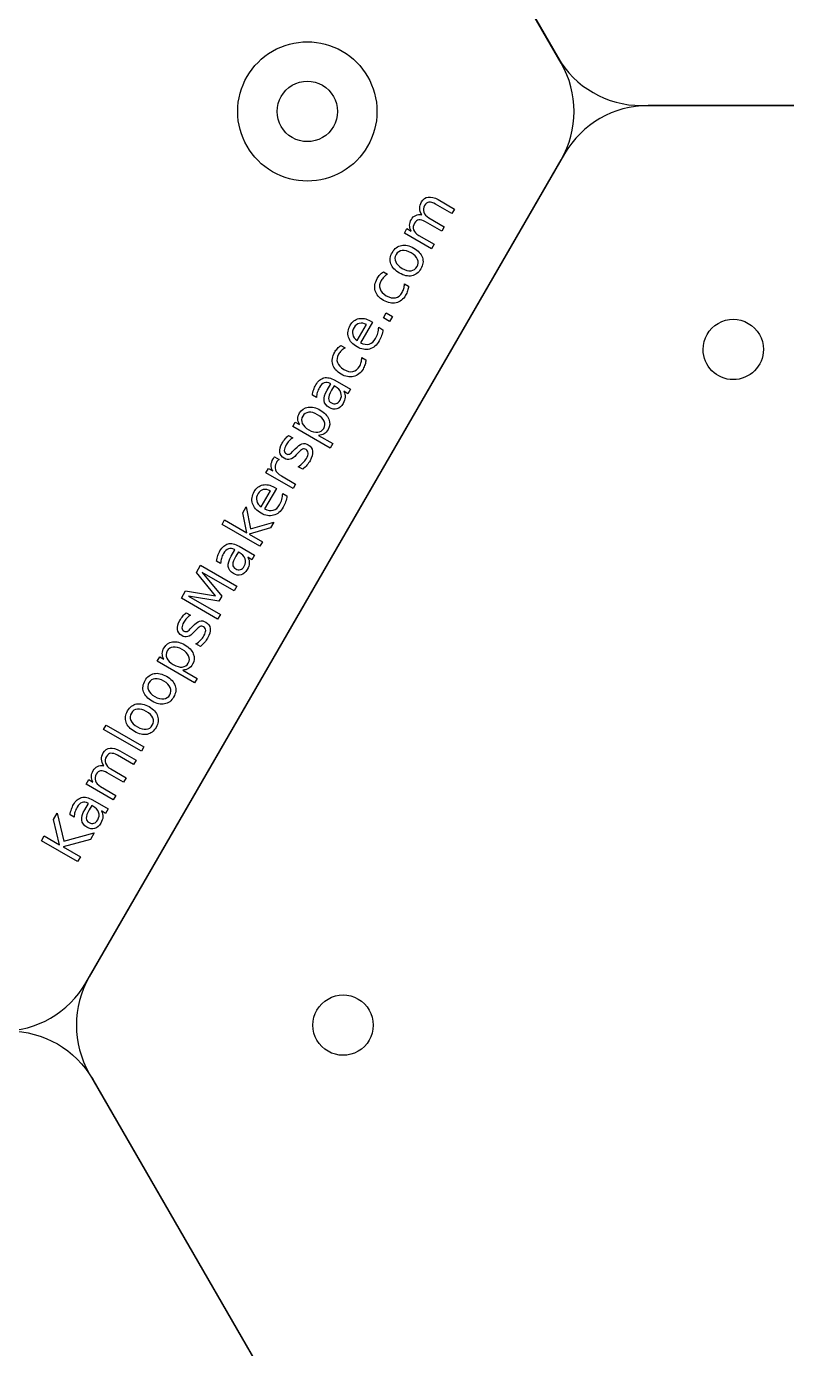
# Model space of a CAD drawing. Extents: x 5 to 216, y 5 to 284.
# Drawn here: x 69.1 to 100.6, y 92.1 to 146.9 of the extents above; entities that cross this region are included whole.
import ezdxf

# ---------------------------------------------------------------- set-up
doc = ezdxf.new("R2010")
doc.units = 0
doc.layers.add('Layer_1', color=7, linetype='CONTINUOUS')

msp = doc.modelspace()

# ---------------------------------------------------------------- linework, layer by layer
at = {"layer": 'Layer_1', "color": 7}
for p, q in [((91.276468, 145.370146), (71.585868, 179.475266)), ((94.599188, 143.614932), (133.980388, 143.614932)), ((106.572268, 143.614116), (94.881668, 143.614116)), ((79.511172, 143.370136), (79.511172, 143.370136)), ((71.585868, 107.265026), (91.276468, 141.370146)), ((91.417568, 141.614116), (71.726968, 107.508995)), ((97.157268, 133.507596), (97.157268, 133.507596)), ((80.992258, 105.508996), (80.992258, 105.508996)), ((71.726968, 103.508995), (91.417568, 69.403878))]:
    msp.add_line(p, q, dxfattribs=at)
at = {"layer": 'Layer_1', "color": 5}
msp.add_line((77.876556, 143.370136), (77.876556, 143.370136), dxfattribs=at)
at = {"layer": 'Layer_1', "color": 3}
for p, q in [((86.175547, 139.715426), (86.854845, 139.323233)), ((86.747513, 139.13733), (86.074243, 139.526042)), ((86.854845, 139.323233), (86.747513, 139.13733)), ((85.506817, 139.088573), (85.506821, 139.088594)), ((86.326888, 138.408785), (85.653617, 138.797497)), ((85.798128, 138.961935), (86.434219, 138.594688)), ((84.780794, 138.330021), (84.888125, 138.515925)), ((85.906259, 137.680234), (84.780794, 138.330021)), ((84.888125, 138.515925), (85.062974, 138.414976)), ((85.377499, 138.233385), (86.01359, 137.866138)), ((86.434219, 138.594688), (86.326888, 138.408785)), ((84.28315, 137.530746), (84.28315, 137.530746)), ((86.01359, 137.866138), (85.906259, 137.680234)), ((84.439915, 137.440238), (84.439915, 137.440238)), ((83.914849, 136.730471), (83.91489, 136.730447)), ((83.91489, 136.730447), (84.087731, 136.630657)), ((84.783117, 136.229176), (84.953945, 136.130549)), ((83.911101, 134.813975), (84.033519, 135.026009)), ((84.166343, 134.666611), (83.911101, 134.813975)), ((84.033519, 135.026009), (84.288761, 134.878645)), ((84.288761, 134.878645), (84.166343, 134.666611)), ((82.826518, 133.875235), (83.206102, 134.535017)), ((83.457533, 134.636383), (82.966709, 133.786251)), ((83.367086, 134.688602), (83.367091, 134.688599)), ((83.367091, 134.688599), (83.457533, 134.636383)), ((83.718982, 134.427817), (83.893831, 134.326868)), ((82.151137, 133.675631), (82.151177, 133.675607)), ((82.151177, 133.675607), (82.324018, 133.575817)), ((83.019404, 133.174336), (83.190232, 133.075708)), ((81.578496, 131.824989), (81.728177, 132.084245)), ((81.728177, 132.084245), (81.710059, 132.094706)), ((81.903236, 132.229705), (82.545355, 131.858977)), ((81.903271, 132.229685), (81.903236, 132.229705)), ((81.140708, 131.512329), (80.96988, 131.610957)), ((81.872887, 132.000697), (81.766689, 131.816823)), ((81.914069, 131.97692), (81.872887, 132.000697)), ((82.438604, 131.67408), (82.267776, 131.772708)), ((82.545355, 131.858977), (82.438604, 131.67408)), ((80.153384, 130.315112), (80.260715, 130.501015)), ((80.260715, 130.501015), (80.431544, 130.402388)), ((81.187634, 130.8046), (81.187634, 130.8046)), ((79.985226, 129.947276), (80.160075, 129.846327)), ((79.985234, 129.947264), (79.985226, 129.947276)), ((81.706926, 129.418174), (80.153384, 130.315112)), ((81.217342, 129.948707), (81.217359, 129.948697)), ((81.217359, 129.948697), (81.814257, 129.604078)), ((80.208128, 129.33087), (80.258772, 129.386044)), ((81.814257, 129.604078), (81.706926, 129.418174)), ((79.406882, 129.061942), (79.59753, 128.953198)), ((80.355529, 129.196195), (80.303329, 129.140585)), ((79.044133, 128.393766), (79.151464, 128.57967)), ((80.169598, 127.743979), (79.044133, 128.393766)), ((79.151464, 128.57967), (79.326313, 128.478721)), ((79.684046, 128.272184), (80.276929, 127.929883)), ((80.574572, 128.540497), (80.383642, 128.650731)), ((79.4799, 127.746921), (78.989079, 126.896794)), ((79.389453, 127.79914), (79.389459, 127.799137)), ((79.389459, 127.799137), (79.4799, 127.746921)), ((80.276929, 127.929883), (80.169598, 127.743979)), ((78.848885, 126.985772), (79.228469, 127.645555)), ((79.741353, 127.538361), (79.916202, 127.437412)), ((78.091467, 126.743766), (78.227805, 126.979912)), ((78.258309, 125.91187), (78.091467, 126.743766)), ((78.227805, 126.979912), (78.40974, 126.079008)), ((77.227493, 126.25914), (77.334824, 126.445044)), ((78.791089, 125.356398), (77.227493, 126.25914)), ((77.334824, 126.445044), (78.258309, 125.91187)), ((79.228534, 126.114076), (78.34875, 125.859654)), ((78.40974, 126.079008), (79.367775, 126.355248)), ((79.367775, 126.355248), (79.228534, 126.114076)), ((78.34875, 125.859654), (78.89842, 125.542302)), ((78.89842, 125.542302), (78.791089, 125.356398)), ((77.607827, 124.947588), (77.757508, 125.206845)), ((77.757508, 125.206845), (77.73939, 125.217305)), ((77.902218, 125.123297), (77.79602, 124.939423)), ((77.9434, 125.09952), (77.902218, 125.123297)), ((77.932567, 125.352304), (78.574686, 124.981577)), ((77.932601, 125.352284), (77.932567, 125.352304)), ((78.574686, 124.981577), (78.467935, 124.79668)), ((76.162957, 124.269101), (76.337587, 124.571571)), ((76.337587, 124.571571), (77.837873, 123.70538)), ((77.170039, 124.634929), (76.99921, 124.733557)), ((78.467935, 124.79668), (78.297107, 124.895307)), ((76.961707, 123.294783), (76.162957, 124.269101)), ((77.723581, 123.507421), (76.406179, 124.268023)), ((76.406179, 124.268023), (77.211814, 123.287046)), ((75.545079, 123.198906), (75.71971, 123.501375)), ((75.71971, 123.501375), (76.961707, 123.294783)), ((77.094042, 123.083059), (75.841674, 123.290271)), ((75.841674, 123.290271), (77.159076, 122.529668)), ((77.211814, 123.287046), (77.094042, 123.083059)), ((77.837873, 123.70538), (77.723581, 123.507421)), ((77.045365, 122.332715), (75.545079, 123.198906)), ((75.743039, 122.599592), (75.917887, 122.498643)), ((75.743047, 122.599579), (75.743039, 122.599592)), ((77.159076, 122.529668), (77.045365, 122.332715)), ((75.96594, 121.983186), (76.016584, 122.03836)), ((76.113341, 121.848511), (76.061142, 121.792901)), ((75.571609, 121.077359), (75.571609, 121.077359)), ((76.332381, 121.192807), (76.141451, 121.303041)), ((74.537359, 120.58787), (74.64469, 120.773774)), ((76.0909, 119.690933), (74.537359, 120.58787)), ((74.64469, 120.773774), (74.815518, 120.675146)), ((75.601317, 120.221466), (75.601334, 120.221456)), ((75.601334, 120.221456), (76.198232, 119.876836)), ((74.039704, 119.788578), (74.039704, 119.788578)), ((74.196469, 119.69807), (74.196469, 119.69807)), ((76.198232, 119.876836), (76.0909, 119.690933)), ((73.313336, 118.530471), (73.313336, 118.530471)), ((73.470101, 118.439963), (73.470101, 118.439963)), ((72.321013, 117.760867), (72.427763, 117.945765)), ((72.427763, 117.945765), (73.991359, 117.043022)), ((73.884609, 116.858125), (72.321013, 117.760867)), ((72.99181, 116.880524), (73.671108, 116.488331)), ((73.991359, 117.043022), (73.884609, 116.858125)), ((72.32308, 116.253671), (72.323084, 116.253691)), ((73.563776, 116.302427), (72.890506, 116.69114)), ((73.671108, 116.488331), (73.563776, 116.302427)), ((71.597057, 115.495119), (71.704389, 115.681022)), ((71.704389, 115.681022), (71.879237, 115.580073)), ((73.143151, 115.573882), (72.46988, 115.962595)), ((72.614391, 116.127033), (73.250482, 115.759786)), ((73.250482, 115.759786), (73.143151, 115.573882)), ((72.722522, 114.845331), (71.597057, 115.495119)), ((72.193763, 115.398482), (72.829853, 115.031235)), ((71.53927, 114.436539), (71.688951, 114.695795)), ((71.688951, 114.695795), (71.670833, 114.706256)), ((71.833661, 114.612247), (71.727463, 114.428373)), ((71.874843, 114.58847), (71.833661, 114.612247)), ((71.86401, 114.841255), (72.506128, 114.470527)), ((71.864044, 114.841235), (71.86401, 114.841255)), ((72.829853, 115.031235), (72.722522, 114.845331)), ((70.249305, 114.026356), (70.400149, 114.287625)), ((70.49467, 112.987001), (70.249305, 114.026356)), ((70.400149, 114.287625), (70.66964, 113.139214)), ((71.101482, 114.123879), (70.930653, 114.222507)), ((72.399378, 114.28563), (72.22855, 114.384258)), ((72.506128, 114.470527), (72.399378, 114.28563)), ((70.66964, 113.139214), (71.931182, 113.474691)), ((71.931182, 113.474691), (71.776858, 113.207393)), ((69.743398, 113.150099), (69.860592, 113.353086)), ((71.243684, 112.283909), (69.743398, 113.150099)), ((69.860592, 113.353086), (70.49467, 112.987001)), ((71.776858, 113.207393), (70.638367, 112.904037)), ((70.638367, 112.904037), (71.360878, 112.486895)), ((71.360878, 112.486895), (71.243684, 112.283909))]:
    msp.add_line(p, q, dxfattribs=at)
at = {"layer": 'Layer_1', "color": 7}
for points in [[(71.444488, 179.720049), (71.444488, 179.720049), (91.135088, 145.614932), (91.135088, 145.614932)], [(91.135088, 145.614932), (91.849619, 144.377328), (93.170126, 143.614932), (94.599188, 143.614932)], [(91.276468, 141.370146), (91.990999, 142.60775), (91.990999, 144.132541), (91.276468, 145.370146)], [(80.136172, 144.452668), (80.522923, 144.675959), (80.99942, 144.675959), (81.386172, 144.452668)], [(79.511172, 143.370136), (79.511172, 143.816718), (79.74942, 144.229377), (80.136172, 144.452668)], [(81.386172, 144.452668), (81.772923, 144.229377), (82.011172, 143.816718), (82.011172, 143.370136)], [(94.881668, 143.614116), (93.452606, 143.614115), (92.132099, 142.85172), (91.417568, 141.614116)], [(80.136172, 142.287604), (79.74942, 142.510895), (79.511172, 142.923554), (79.511172, 143.370136)], [(82.011172, 143.370136), (82.011172, 142.923554), (81.772923, 142.510895), (81.386172, 142.287604)], [(81.386172, 142.287604), (80.99942, 142.064313), (80.522923, 142.064313), (80.136172, 142.287604)], [(97.782268, 134.590128), (98.169019, 134.813419), (98.645516, 134.813419), (99.032268, 134.590128)], [(97.157268, 133.507596), (97.157268, 133.954178), (97.395516, 134.366837), (97.782268, 134.590128)], [(99.032268, 134.590128), (99.419019, 134.366837), (99.657268, 133.954178), (99.657268, 133.507596)], [(98.407268, 132.257596), (97.716912, 132.257596), (97.157268, 132.81724), (97.157268, 133.507596)], [(99.657268, 133.507596), (99.657268, 132.81724), (99.097624, 132.257596), (98.407268, 132.257596)], [(71.726968, 107.508995), (71.012437, 106.27139), (71.012437, 104.746599), (71.726968, 103.508995)], [(68.121768, 105.265026), (69.55083, 105.265026), (70.871337, 106.027422), (71.585868, 107.265026)], [(80.992258, 105.508996), (80.992258, 105.955578), (81.230506, 106.368237), (81.617258, 106.591528)], [(81.617258, 106.591528), (82.004009, 106.814819), (82.480506, 106.814819), (82.867258, 106.591528)], [(82.867258, 106.591528), (83.254009, 106.368237), (83.492258, 105.955578), (83.492258, 105.508996)], [(68.403238, 105.265436), (69.8323, 105.265435), (71.152807, 104.50304), (71.867338, 103.265436)], [(81.617258, 104.426464), (81.230506, 104.649755), (80.992258, 105.062414), (80.992258, 105.508996)], [(83.492258, 105.508996), (83.492258, 105.062414), (83.254009, 104.649755), (82.867258, 104.426464)], [(82.867258, 104.426464), (82.480506, 104.203173), (82.004009, 104.203173), (81.617258, 104.426464)], [(71.867338, 103.265436), (71.867338, 103.265436), (91.557938, 69.160315), (91.557938, 69.160315)]]:
    msp.add_open_spline(points, degree=3, dxfattribs=at)
at = {"layer": 'Layer_1', "color": 5}
for points in [[(79.318864, 145.868286), (80.211367, 146.383573), (81.310976, 146.383573), (82.20348, 145.868286)], [(77.876556, 143.370136), (77.876556, 144.40071), (78.426361, 145.352999), (79.318864, 145.868286)], [(82.20348, 145.868286), (83.095983, 145.352999), (83.645787, 144.40071), (83.645787, 143.370136)], [(79.318864, 140.871986), (78.426361, 141.387272), (77.876556, 142.339562), (77.876556, 143.370136)], [(83.645787, 143.370136), (83.645787, 142.339562), (83.095983, 141.387272), (82.20348, 140.871986)], [(82.20348, 140.871986), (81.310976, 140.356699), (80.211367, 140.356699), (79.318864, 140.871986)]]:
    msp.add_open_spline(points, degree=3, dxfattribs=at)
at = {"layer": 'Layer_1', "color": 3}
for points in [[(85.490479, 139.621902), (85.558166, 139.739139), (85.651581, 139.805791), (85.770725, 139.821859)], [(85.770725, 139.821859), (85.889203, 139.838316), (86.024144, 139.802839), (86.175547, 139.715426)], [(85.418653, 139.360573), (85.416258, 139.447707), (85.4402, 139.534816), (85.490479, 139.621902)], [(85.506821, 139.088594), (85.450438, 139.18278), (85.421049, 139.27344), (85.418653, 139.360573)], [(85.621673, 139.477818), (85.566364, 139.38202), (85.55448, 139.287949), (85.58602, 139.195605)], [(85.58602, 139.195605), (85.617559, 139.103257), (85.688261, 139.025367), (85.798128, 138.961935)], [(85.801002, 139.607415), (85.726698, 139.599391), (85.666922, 139.556192), (85.621673, 139.477818)], [(86.074243, 139.526042), (85.966385, 139.588314), (85.875305, 139.615438), (85.801002, 139.607415)], [(85.062974, 138.414976), (85.01834, 138.497021), (84.996627, 138.576996), (84.997836, 138.654901)], [(84.997836, 138.654901), (84.999048, 138.732804), (85.023055, 138.812286), (85.069856, 138.893348)], [(85.069856, 138.893348), (85.117042, 138.975077), (85.177841, 139.032423), (85.252253, 139.065385)], [(85.199885, 138.74726), (85.145349, 138.6528), (85.134186, 138.559205), (85.166398, 138.466473)], [(85.380376, 138.87887), (85.306073, 138.870846), (85.245909, 138.826976), (85.199885, 138.74726)], [(85.252253, 139.065385), (85.327052, 139.099018), (85.411906, 139.106748), (85.506817, 139.088573)], [(85.653617, 138.797497), (85.545089, 138.860156), (85.454008, 138.887281), (85.380376, 138.87887)], [(85.166398, 138.466473), (85.197936, 138.374125), (85.268304, 138.296429), (85.377499, 138.233385)], [(84.220612, 137.060395), (84.169091, 137.212513), (84.189937, 137.369297), (84.28315, 137.530746)], [(84.28315, 137.530746), (84.375977, 137.691528), (84.50114, 137.787639), (84.658639, 137.819079)], [(84.692667, 137.606495), (84.581022, 137.594135), (84.496771, 137.538716), (84.439915, 137.440238)], [(84.658639, 137.819079), (84.816134, 137.850522), (84.98733, 137.812868), (85.172227, 137.706118)], [(85.059094, 137.510166), (84.925783, 137.587133), (84.803641, 137.619243), (84.692667, 137.606495)], [(85.172227, 137.706118), (85.356457, 137.599753), (85.474666, 137.470318), (85.526855, 137.317815)], [(84.575815, 136.673102), (84.390918, 136.779852), (84.272517, 136.90895), (84.220612, 137.060395)], [(84.439915, 137.440238), (84.382673, 137.341092), (84.376276, 137.240279), (84.420723, 137.137799)], [(84.420723, 137.137799), (84.464499, 137.035707), (84.553714, 136.945789), (84.688367, 136.868047)], [(85.326744, 137.240411), (85.282297, 137.342891), (85.19308, 137.432809), (85.059094, 137.510166)], [(85.30813, 136.938973), (85.364987, 137.037451), (85.371192, 137.137931), (85.326744, 137.240411)], [(85.526855, 137.317815), (85.578372, 137.165699), (85.557717, 137.00925), (85.46489, 136.848468)], [(83.575266, 135.940404), (83.528493, 136.102287), (83.555774, 136.270987), (83.657109, 136.446505)], [(83.657109, 136.446505), (83.689985, 136.503447), (83.728108, 136.555576), (83.771479, 136.602891)], [(83.771479, 136.602891), (83.814196, 136.650578), (83.861986, 136.693105), (83.914849, 136.730471)], [(83.932328, 136.510025), (83.887433, 136.466269), (83.849515, 136.417596), (83.818574, 136.364004)], [(84.087731, 136.630657), (84.028765, 136.595031), (83.976964, 136.55482), (83.932328, 136.510025)], [(85.088828, 136.55913), (84.931049, 136.528746), (84.760045, 136.566737), (84.575815, 136.673102)], [(84.688367, 136.868047), (84.823024, 136.790303), (84.945646, 136.757469), (85.056232, 136.769546)], [(85.056232, 136.769546), (85.166535, 136.782681), (85.250501, 136.839157), (85.30813, 136.938973)], [(85.46489, 136.848468), (85.371677, 136.687019), (85.246323, 136.590573), (85.088828, 136.55913)], [(83.921345, 135.539619), (83.73779, 135.645595), (83.62243, 135.77919), (83.575266, 135.940404)], [(83.818574, 136.364004), (83.74934, 136.244087), (83.733761, 136.128922), (83.771839, 136.018508)], [(83.771839, 136.018508), (83.809249, 135.90848), (83.896621, 135.813821), (84.033955, 135.734532)], [(84.68679, 135.86274), (84.717731, 135.916331), (84.74125, 135.973318), (84.757348, 136.033699)], [(84.757348, 136.033699), (84.773179, 136.095125), (84.781769, 136.160284), (84.783117, 136.229176)], [(84.915358, 135.938454), (84.895683, 135.876569), (84.86786, 135.814474), (84.831889, 135.752171)], [(84.953945, 136.130549), (84.948281, 136.065037), (84.935419, 136.001006), (84.915358, 135.938454)], [(84.438886, 135.44045), (84.274737, 135.402133), (84.102224, 135.435189), (83.921345, 135.539619)], [(84.033955, 135.734532), (84.171288, 135.655242), (84.297287, 135.626712), (84.41195, 135.64894)], [(84.41195, 135.64894), (84.525942, 135.671556), (84.617555, 135.742822), (84.68679, 135.86274)], [(84.831889, 135.752171), (84.734034, 135.582681), (84.603033, 135.478774), (84.438886, 135.44045)], [(82.539741, 134.511087), (82.627153, 134.66249), (82.745098, 134.753834), (82.893576, 134.78512)], [(82.893576, 134.78512), (83.041768, 134.81747), (83.199605, 134.785297), (83.367086, 134.688602)], [(82.469886, 134.01414), (82.418988, 134.176619), (82.442273, 134.342268), (82.539741, 134.511087)], [(82.697694, 134.42257), (82.63813, 134.319402), (82.619504, 134.219844), (82.641816, 134.123895)], [(82.914605, 134.589419), (82.822599, 134.569295), (82.750295, 134.513678), (82.697694, 134.42257)], [(83.206102, 134.535017), (83.104057, 134.591887), (83.006892, 134.610021), (82.914605, 134.589419)], [(83.682495, 134.183595), (83.703765, 134.260639), (83.715927, 134.342047), (83.718982, 134.427817)], [(83.893831, 134.326868), (83.883686, 134.244296), (83.865867, 134.163923), (83.840376, 134.085748)], [(82.822148, 133.612469), (82.637922, 133.718832), (82.520501, 133.852722), (82.469886, 134.01414)], [(82.641816, 134.123895), (82.664515, 134.028609), (82.726083, 133.945722), (82.826518, 133.875235)], [(82.966709, 133.786251), (83.098641, 133.720816), (83.217826, 133.70292), (83.324264, 133.732561)], [(83.324264, 133.732561), (83.430424, 133.763272), (83.518894, 133.839925), (83.589674, 133.962518)], [(83.740045, 133.860962), (83.636389, 133.681425), (83.501946, 133.569237), (83.336716, 133.524396)], [(83.589674, 133.962518), (83.630672, 134.03353), (83.661613, 134.107222), (83.682495, 134.183595)], [(83.840376, 134.085748), (83.814874, 134.007573), (83.781431, 133.932644), (83.740045, 133.860962)], [(81.811556, 132.885569), (81.764783, 133.047452), (81.792064, 133.216153), (81.893399, 133.39167)], [(81.893399, 133.39167), (81.926275, 133.448613), (81.964398, 133.50074), (82.007767, 133.548051)], [(82.054861, 133.309164), (81.985629, 133.189251), (81.970052, 133.074087), (82.008129, 132.963674)], [(82.007767, 133.548051), (82.050486, 133.595742), (82.098276, 133.638268), (82.151137, 133.675631)], [(82.168615, 133.455185), (82.123722, 133.411433), (82.085804, 133.362759), (82.054861, 133.309164)], [(82.324018, 133.575817), (82.265053, 133.54019), (82.213252, 133.499979), (82.168615, 133.455185)], [(83.336716, 133.524396), (83.171873, 133.480227), (83.000351, 133.509584), (82.822148, 133.612469)], [(82.993635, 132.978859), (83.009466, 133.040285), (83.018056, 133.105444), (83.019404, 133.174336)], [(82.157636, 132.484785), (81.974081, 132.590761), (81.858721, 132.724355), (81.811556, 132.885569)], [(82.008129, 132.963674), (82.04554, 132.853646), (82.132912, 132.758987), (82.270245, 132.679697)], [(82.270245, 132.679697), (82.407579, 132.600408), (82.533577, 132.571877), (82.648241, 132.594106)], [(82.648241, 132.594106), (82.762233, 132.616721), (82.853845, 132.687986), (82.923077, 132.807899)], [(83.068176, 132.697331), (82.970321, 132.527841), (82.839321, 132.423936), (82.675176, 132.385616)], [(82.923077, 132.807899), (82.95402, 132.861495), (82.97754, 132.918481), (82.993635, 132.978859)], [(83.151645, 132.883613), (83.13197, 132.821728), (83.104147, 132.759634), (83.068176, 132.697331)], [(83.190232, 133.075708), (83.184571, 133.010201), (83.171708, 132.946169), (83.151645, 132.883613)], [(81.025311, 131.841565), (81.048672, 131.912934), (81.077758, 131.978765), (81.112568, 132.039059)], [(81.112568, 132.039059), (81.206556, 132.20185), (81.318962, 132.299071), (81.449787, 132.330722)], [(81.464368, 132.124012), (81.385372, 132.095481), (81.316672, 132.030636), (81.258268, 131.929478)], [(81.449787, 132.330722), (81.58061, 132.362379), (81.731771, 132.3287), (81.903271, 132.229685)], [(81.710059, 132.094706), (81.624979, 132.143827), (81.543082, 132.153596), (81.464368, 132.124012)], [(82.675176, 132.385616), (82.511028, 132.347298), (82.338514, 132.380355), (82.157636, 132.484785)], [(80.96988, 131.610957), (80.982832, 131.693698), (81.001309, 131.770567), (81.025311, 131.841565)], [(81.1729, 131.728217), (81.153119, 131.658356), (81.142388, 131.586393), (81.140708, 131.512329)], [(81.258268, 131.929478), (81.221137, 131.865165), (81.192681, 131.798078), (81.1729, 131.728217)], [(81.455659, 131.389444), (81.440468, 131.511656), (81.481413, 131.656837), (81.578496, 131.824989)], [(81.766689, 131.816823), (81.680436, 131.66743), (81.637761, 131.554064), (81.638664, 131.476725)], [(82.150521, 131.715798), (82.113471, 131.82026), (82.034654, 131.907301), (81.914069, 131.97692)], [(82.116906, 131.406947), (82.176082, 131.509444), (82.187288, 131.612395), (82.150521, 131.715798)], [(82.328422, 131.527339), (82.324238, 131.445794), (82.295844, 131.359466), (82.24324, 131.268354)], [(82.267776, 131.772708), (82.311741, 131.691054), (82.331957, 131.609264), (82.328422, 131.527339)], [(80.441283, 130.876425), (80.520188, 131.013092), (80.638464, 131.092634), (80.796112, 131.115051)], [(80.796112, 131.115051), (80.954149, 131.138144), (81.121596, 131.098636), (81.298452, 130.996528)], [(81.298452, 130.996528), (81.475312, 130.894418), (81.593252, 130.769158), (81.652272, 130.620747)], [(81.668946, 131.097484), (81.54233, 131.170586), (81.471234, 131.267906), (81.455659, 131.389444)], [(81.638664, 131.476725), (81.639566, 131.399385), (81.681217, 131.336929), (81.763618, 131.289355)], [(81.987808, 131.048717), (81.883762, 131.01857), (81.777475, 131.034825), (81.668946, 131.097484)], [(81.763618, 131.289355), (81.829268, 131.251451), (81.893899, 131.242722), (81.95751, 131.263166)], [(81.95751, 131.263166), (82.020843, 131.284661), (82.073975, 131.332588), (82.116906, 131.406947)], [(82.24324, 131.268354), (82.176715, 131.15313), (82.091571, 131.079918), (81.987808, 131.048717)], [(80.431544, 130.402388), (80.386984, 130.479921), (80.365643, 130.557447), (80.367523, 130.634964)], [(80.367523, 130.634964), (80.369123, 130.713538), (80.39371, 130.794025), (80.441283, 130.876425)], [(80.569922, 130.741862), (80.513452, 130.644055), (80.507829, 130.544582), (80.553051, 130.443444)], [(80.553051, 130.443444), (80.597991, 130.343359), (80.688457, 130.254059), (80.824448, 130.175544)], [(80.819346, 130.90468), (80.709534, 130.893946), (80.626393, 130.839673), (80.569922, 130.741862)], [(81.187634, 130.8046), (81.051643, 130.883115), (80.92888, 130.916475), (80.819346, 130.90468)], [(81.459457, 130.535112), (81.414237, 130.636254), (81.32363, 130.726083), (81.187634, 130.8046)], [(81.442158, 130.238276), (81.498629, 130.336087), (81.504396, 130.435033), (81.459457, 130.535112)], [(81.652272, 130.620747), (81.711677, 130.473014), (81.701928, 130.330814), (81.623024, 130.194147)], [(79.843715, 129.806552), (79.888573, 129.861046), (79.935746, 129.90795), (79.985234, 129.947264)], [(80.160075, 129.846327), (80.103101, 129.809545), (80.051675, 129.766884), (80.005796, 129.718343)], [(80.824448, 130.175544), (80.960444, 130.097027), (81.083348, 130.063138), (81.193162, 130.073876)], [(81.193162, 130.073876), (81.30269, 130.085669), (81.385689, 130.140469), (81.442158, 130.238276)], [(81.45177, 130.008974), (81.384911, 129.968973), (81.306768, 129.948884), (81.217342, 129.948707)], [(81.623024, 130.194147), (81.57545, 130.111747), (81.518365, 130.050023), (81.45177, 130.008974)], [(79.61918, 129.252867), (79.604887, 129.361164), (79.637578, 129.484313), (79.717253, 129.622314)], [(79.717253, 129.622314), (79.756706, 129.690649), (79.79886, 129.752062), (79.843715, 129.806552)], [(79.884716, 129.555117), (79.831727, 129.463338), (79.805961, 129.38621), (79.807418, 129.323735)], [(79.807418, 129.323735), (79.809263, 129.261931), (79.838317, 129.214787), (79.894581, 129.182303)], [(80.005796, 129.718343), (79.959887, 129.66982), (79.919527, 129.615411), (79.884716, 129.555117)], [(80.024504, 129.17294), (80.067573, 129.191838), (80.128781, 129.244482), (80.208128, 129.33087)], [(80.258772, 129.386044), (80.362724, 129.501097), (80.456348, 129.5712), (80.539642, 129.596355)], [(80.561124, 129.373597), (80.514993, 129.355597), (80.446462, 129.296463), (80.355529, 129.196195)], [(80.539642, 129.596355), (80.622656, 129.622566), (80.710053, 129.609177), (80.801832, 129.556188)], [(80.706271, 129.358128), (80.656027, 129.387136), (80.607645, 129.392293), (80.561124, 129.373597)], [(80.792275, 129.214688), (80.789209, 129.278982), (80.760541, 129.326795), (80.706271, 129.358128)], [(80.801832, 129.556188), (80.906342, 129.495849), (80.965097, 129.406546), (80.978098, 129.288279)], [(79.262178, 128.718059), (79.264635, 128.799712), (79.291584, 128.885088), (79.343026, 128.974187)], [(79.343026, 128.974187), (79.350376, 128.986918), (79.359459, 129.000437), (79.370276, 129.014745)], [(79.370276, 129.014745), (79.380326, 129.029495), (79.392528, 129.045228), (79.406882, 129.061942)], [(79.476521, 128.824764), (79.416184, 128.720257), (79.403938, 128.62014), (79.439782, 128.524411)], [(79.531966, 128.899943), (79.51202, 128.879299), (79.493538, 128.85424), (79.476521, 128.824764)], [(79.59753, 128.953198), (79.57349, 128.939366), (79.551636, 128.921614), (79.531966, 128.899943)], [(79.799395, 128.998759), (79.693547, 129.059871), (79.633475, 129.144573), (79.61918, 129.252867)], [(80.049489, 128.956197), (79.969849, 128.934291), (79.886485, 128.948478), (79.799395, 128.998759)], [(79.894581, 129.182303), (79.937455, 129.15755), (79.980763, 129.154429), (80.024504, 129.17294)], [(80.303329, 129.140585), (80.213071, 129.039954), (80.128457, 128.978491), (80.049489, 128.956197)], [(80.383642, 128.650731), (80.4586, 128.698562), (80.524269, 128.750417), (80.580647, 128.806296)], [(80.580647, 128.806296), (80.636347, 128.862567), (80.682955, 128.923192), (80.720471, 128.988172)], [(80.720471, 128.988172), (80.770753, 129.075262), (80.794687, 129.150767), (80.792275, 129.214688)], [(80.872865, 128.894835), (80.838054, 128.834541), (80.795677, 128.775044), (80.745733, 128.716344)], [(80.978098, 129.288279), (80.991485, 129.170682), (80.956408, 129.039534), (80.872865, 128.894835)], [(79.326313, 128.478721), (79.280411, 128.55703), (79.259033, 128.636809), (79.262178, 128.718059)], [(79.439782, 128.524411), (79.475341, 128.429747), (79.556763, 128.345671), (79.684046, 128.272184)], [(80.745733, 128.716344), (80.696826, 128.657936), (80.639772, 128.59932), (80.574572, 128.540497)], [(78.562108, 127.621625), (78.649521, 127.773028), (78.767467, 127.864374), (78.915947, 127.895663)], [(78.936976, 127.699963), (78.84497, 127.679838), (78.772666, 127.624222), (78.720064, 127.533113)], [(78.915947, 127.895663), (79.064137, 127.92801), (79.221972, 127.895835), (79.389453, 127.79914)], [(79.228469, 127.645555), (79.126425, 127.702425), (79.02926, 127.720561), (78.936976, 127.699963)], [(78.492253, 127.124677), (78.441355, 127.287157), (78.464641, 127.452806), (78.562108, 127.621625)], [(78.844516, 126.723007), (78.66029, 126.82937), (78.542869, 126.96326), (78.492253, 127.124677)], [(78.720064, 127.533113), (78.6605, 127.429945), (78.641873, 127.330385), (78.664184, 127.234433)], [(78.664184, 127.234433), (78.686885, 127.13915), (78.748452, 127.056263), (78.848885, 126.985772)], [(79.612044, 127.073062), (79.65304, 127.14407), (79.683981, 127.217762), (79.704865, 127.294139)], [(79.704865, 127.294139), (79.726133, 127.371179), (79.738295, 127.452586), (79.741353, 127.538361)], [(79.862743, 127.196285), (79.837241, 127.118111), (79.803799, 127.043184), (79.762415, 126.971505)], [(79.916202, 127.437412), (79.906056, 127.35484), (79.888237, 127.274465), (79.862743, 127.196285)], [(79.359083, 126.634934), (79.19424, 126.590765), (79.022718, 126.620122), (78.844516, 126.723007)], [(78.989079, 126.896794), (79.121012, 126.83136), (79.240195, 126.813461), (79.346631, 126.843099)], [(79.346631, 126.843099), (79.452791, 126.87381), (79.541262, 126.950464), (79.612044, 127.073062)], [(79.762415, 126.971505), (79.658758, 126.791965), (79.524314, 126.679775), (79.359083, 126.634934)], [(77.479118, 125.453321), (77.609941, 125.484978), (77.761102, 125.451299), (77.932601, 125.352284)], [(76.99921, 124.733557), (77.012161, 124.816293), (77.030638, 124.893163), (77.054642, 124.964165)], [(77.054642, 124.964165), (77.078003, 125.035533), (77.107089, 125.101364), (77.141899, 125.161658)], [(77.141899, 125.161658), (77.235885, 125.324445), (77.348291, 125.421666), (77.479118, 125.453321)], [(77.287599, 125.052077), (77.250468, 124.987764), (77.222012, 124.920677), (77.202231, 124.850816)], [(77.493699, 125.246612), (77.414703, 125.218081), (77.346003, 125.153236), (77.287599, 125.052077)], [(77.48499, 124.512044), (77.469799, 124.634255), (77.510744, 124.779437), (77.607827, 124.947588)], [(77.73939, 125.217305), (77.65431, 125.266426), (77.572412, 125.276195), (77.493699, 125.246612)], [(77.79602, 124.939423), (77.709767, 124.79003), (77.667092, 124.676663), (77.667995, 124.599324)], [(78.179852, 124.838398), (78.142802, 124.94286), (78.063985, 125.0299), (77.9434, 125.09952)], [(77.202231, 124.850816), (77.182447, 124.780951), (77.171717, 124.708989), (77.170039, 124.634929)], [(77.698277, 124.220083), (77.571661, 124.293185), (77.500565, 124.390505), (77.48499, 124.512044)], [(77.667995, 124.599324), (77.668897, 124.521985), (77.710548, 124.459528), (77.792948, 124.411954)], [(77.792948, 124.411954), (77.858599, 124.374051), (77.923229, 124.365319), (77.986838, 124.38576)], [(77.986838, 124.38576), (78.05017, 124.407255), (78.103303, 124.455184), (78.146237, 124.529547)], [(78.272571, 124.390953), (78.206046, 124.275729), (78.120901, 124.202515), (78.017135, 124.171311)], [(78.146237, 124.529547), (78.205413, 124.632044), (78.216619, 124.734994), (78.179852, 124.838398)], [(78.357753, 124.649939), (78.353566, 124.56839), (78.325172, 124.482061), (78.272571, 124.390953)], [(78.297107, 124.895307), (78.34107, 124.813649), (78.361286, 124.73186), (78.357753, 124.649939)], [(78.017135, 124.171311), (77.913092, 124.141167), (77.806805, 124.157424), (77.698277, 124.220083)], [(75.376992, 121.905183), (75.362699, 122.01348), (75.39539, 122.136629), (75.475065, 122.27463)], [(75.475065, 122.27463), (75.514516, 122.342961), (75.556671, 122.404374), (75.601528, 122.458867)], [(75.642528, 122.207433), (75.589539, 122.115653), (75.563774, 122.038526), (75.565231, 121.976051)], [(75.601528, 122.458867), (75.646385, 122.513361), (75.693558, 122.560265), (75.743047, 122.599579)], [(75.763608, 122.370659), (75.717699, 122.322135), (75.677339, 122.267727), (75.642528, 122.207433)], [(75.917887, 122.498643), (75.860913, 122.461861), (75.809487, 122.419199), (75.763608, 122.370659)], [(76.016584, 122.03836), (76.120537, 122.153412), (76.21416, 122.223516), (76.297454, 122.24867)], [(76.297454, 122.24867), (76.380468, 122.274881), (76.467865, 122.261492), (76.559645, 122.208503)], [(76.559645, 122.208503), (76.664155, 122.148165), (76.72291, 122.058861), (76.73591, 121.940594)], [(75.557207, 121.651075), (75.451359, 121.712186), (75.391287, 121.796889), (75.376992, 121.905183)], [(75.807301, 121.608513), (75.727662, 121.586606), (75.644297, 121.600794), (75.557207, 121.651075)], [(75.565231, 121.976051), (75.567076, 121.914247), (75.59613, 121.867103), (75.652394, 121.834619)], [(75.652394, 121.834619), (75.695268, 121.809866), (75.738575, 121.806744), (75.782316, 121.825255)], [(75.782316, 121.825255), (75.825386, 121.844154), (75.886594, 121.896797), (75.96594, 121.983186)], [(76.061142, 121.792901), (75.970883, 121.692269), (75.88627, 121.630807), (75.807301, 121.608513)], [(76.318936, 122.025913), (76.272784, 122.007874), (76.204252, 121.94874), (76.113341, 121.848511)], [(76.464084, 122.010443), (76.41384, 122.039452), (76.365457, 122.044608), (76.318936, 122.025913)], [(76.33846, 121.458611), (76.39416, 121.514882), (76.440768, 121.575508), (76.478284, 121.640488)], [(76.550088, 121.867004), (76.547022, 121.931297), (76.518354, 121.97911), (76.464084, 122.010443)], [(76.478284, 121.640488), (76.528565, 121.727578), (76.5525, 121.803083), (76.550088, 121.867004)], [(76.73591, 121.940594), (76.749298, 121.822998), (76.714219, 121.691848), (76.630674, 121.547144)], [(74.751498, 120.907723), (74.753098, 120.986297), (74.777685, 121.066784), (74.825258, 121.149184)], [(74.825258, 121.149184), (74.90416, 121.285847), (75.022436, 121.365389), (75.180086, 121.38781)], [(75.203321, 121.177439), (75.093509, 121.166705), (75.010368, 121.112432), (74.953896, 121.014621)], [(75.180086, 121.38781), (75.338124, 121.410903), (75.50557, 121.371395), (75.682427, 121.269287)], [(75.571609, 121.077359), (75.435618, 121.155874), (75.312855, 121.189234), (75.203321, 121.177439)], [(75.843432, 120.807871), (75.798212, 120.909013), (75.707604, 120.998842), (75.571609, 121.077359)], [(75.682427, 121.269287), (75.859286, 121.167177), (75.977226, 121.041917), (76.036246, 120.893506)], [(76.141451, 121.303041), (76.216412, 121.350875), (76.282081, 121.402732), (76.33846, 121.458611)], [(76.503542, 121.368654), (76.454637, 121.310249), (76.397584, 121.251634), (76.332381, 121.192807)], [(76.630674, 121.547144), (76.595866, 121.486854), (76.553488, 121.427357), (76.503542, 121.368654)], [(74.815518, 120.675146), (74.770958, 120.75268), (74.749618, 120.830206), (74.751498, 120.907723)], [(74.953896, 121.014621), (74.897427, 120.916814), (74.891804, 120.817341), (74.937026, 120.716203)], [(74.937026, 120.716203), (74.981966, 120.616118), (75.072432, 120.526817), (75.208423, 120.448303)], [(75.826133, 120.511035), (75.882604, 120.608846), (75.88837, 120.707791), (75.843432, 120.807871)], [(76.036246, 120.893506), (76.09565, 120.745769), (76.085901, 120.603569), (76.006998, 120.466906)], [(74.039704, 119.788578), (74.132532, 119.94936), (74.257695, 120.045471), (74.415194, 120.076911)], [(74.415194, 120.076911), (74.572689, 120.108354), (74.743885, 120.0707), (74.928782, 119.96395)], [(75.208423, 120.448303), (75.344419, 120.369786), (75.467323, 120.335896), (75.577137, 120.346635)], [(75.577137, 120.346635), (75.686665, 120.358428), (75.769664, 120.413228), (75.826133, 120.511035)], [(75.835745, 120.281733), (75.768886, 120.241731), (75.690743, 120.221642), (75.601317, 120.221466)], [(76.006998, 120.466906), (75.959425, 120.384506), (75.90234, 120.322782), (75.835745, 120.281733)], [(73.977167, 119.318227), (73.925646, 119.470345), (73.946492, 119.627129), (74.039704, 119.788578)], [(74.196469, 119.69807), (74.139228, 119.598924), (74.13283, 119.498111), (74.177278, 119.395631)], [(74.449222, 119.864327), (74.337577, 119.851967), (74.253326, 119.796548), (74.196469, 119.69807)], [(74.815649, 119.767998), (74.682338, 119.844965), (74.560195, 119.877075), (74.449222, 119.864327)], [(75.083299, 119.498243), (75.038852, 119.600723), (74.949635, 119.690641), (74.815649, 119.767998)], [(74.928782, 119.96395), (75.113012, 119.857585), (75.231221, 119.72815), (75.28341, 119.575647)], [(75.064685, 119.196805), (75.121542, 119.295283), (75.127746, 119.395763), (75.083299, 119.498243)], [(75.28341, 119.575647), (75.334927, 119.423531), (75.314272, 119.267082), (75.221445, 119.1063)], [(74.33237, 118.930934), (74.147473, 119.037684), (74.029072, 119.166782), (73.977167, 119.318227)], [(74.177278, 119.395631), (74.221054, 119.293539), (74.310269, 119.203621), (74.444922, 119.125879)], [(74.845383, 118.816962), (74.687604, 118.786578), (74.5166, 118.824569), (74.33237, 118.930934)], [(74.444922, 119.125879), (74.579579, 119.048135), (74.702201, 119.015301), (74.812787, 119.027378)], [(74.812787, 119.027378), (74.92309, 119.040513), (75.007056, 119.096988), (75.064685, 119.196805)], [(75.221445, 119.1063), (75.128232, 118.944851), (75.002878, 118.848405), (74.845383, 118.816962)], [(73.250796, 118.060115), (73.199274, 118.212233), (73.220121, 118.369018), (73.313336, 118.530471)], [(73.313336, 118.530471), (73.406161, 118.691249), (73.531323, 118.787358), (73.688822, 118.818799)], [(73.470101, 118.439963), (73.412857, 118.340814), (73.406459, 118.239999), (73.450906, 118.137519)], [(73.722853, 118.606221), (73.611208, 118.593861), (73.526958, 118.538441), (73.470101, 118.439963)], [(73.688822, 118.818799), (73.846317, 118.850242), (74.017513, 118.812588), (74.202411, 118.705837)], [(74.089278, 118.509885), (73.955966, 118.586853), (73.833825, 118.618964), (73.722853, 118.606221)], [(74.356931, 118.240136), (74.312481, 118.342612), (74.223264, 118.432529), (74.089278, 118.509885)], [(74.202411, 118.705837), (74.38664, 118.599472), (74.50485, 118.470038), (74.557038, 118.317534)], [(73.605998, 117.672821), (73.421101, 117.779572), (73.3027, 117.908669), (73.250796, 118.060115)], [(73.450906, 118.137519), (73.494682, 118.035426), (73.583897, 117.945509), (73.71855, 117.867767)], [(73.71855, 117.867767), (73.853207, 117.790022), (73.975829, 117.757189), (74.086416, 117.769265)], [(74.086416, 117.769265), (74.196718, 117.7824), (74.280686, 117.838878), (74.338317, 117.938698)], [(74.495076, 117.848193), (74.401861, 117.68674), (74.276506, 117.590293), (74.119011, 117.55885)], [(74.338317, 117.938698), (74.395173, 118.037177), (74.401378, 118.137656), (74.356931, 118.240136)], [(74.557038, 118.317534), (74.608555, 118.165418), (74.587901, 118.008971), (74.495076, 117.848193)], [(74.119011, 117.55885), (73.961233, 117.528466), (73.790228, 117.566456), (73.605998, 117.672821)], [(72.234917, 116.525671), (72.232521, 116.612804), (72.256463, 116.699914), (72.306742, 116.787)], [(72.306742, 116.787), (72.374429, 116.904236), (72.467844, 116.970889), (72.586988, 116.986957)], [(72.617265, 116.772512), (72.542962, 116.764488), (72.483185, 116.72129), (72.437936, 116.642916)], [(72.586988, 116.986957), (72.705467, 117.003414), (72.840407, 116.967936), (72.99181, 116.880524)], [(72.890506, 116.69114), (72.782648, 116.753411), (72.691568, 116.780535), (72.617265, 116.772512)], [(71.886119, 116.058445), (71.933305, 116.140175), (71.994104, 116.19752), (72.068516, 116.230482)], [(72.068516, 116.230482), (72.143315, 116.264116), (72.228169, 116.271845), (72.32308, 116.253671)], [(72.323084, 116.253691), (72.266701, 116.347878), (72.237312, 116.438537), (72.234917, 116.525671)], [(72.437936, 116.642916), (72.382627, 116.547118), (72.370743, 116.453047), (72.402284, 116.360702)], [(72.402284, 116.360702), (72.433822, 116.268354), (72.504525, 116.190465), (72.614391, 116.127033)], [(71.879237, 115.580073), (71.834603, 115.662118), (71.81289, 115.742094), (71.814099, 115.819998)], [(71.814099, 115.819998), (71.815311, 115.897901), (71.839318, 115.977384), (71.886119, 116.058445)], [(72.016148, 115.912358), (71.961612, 115.817898), (71.950449, 115.724302), (71.982661, 115.63157)], [(71.982661, 115.63157), (72.0142, 115.539222), (72.084567, 115.461526), (72.193763, 115.398482)], [(72.196639, 116.043967), (72.122336, 116.035943), (72.062172, 115.992074), (72.016148, 115.912358)], [(72.46988, 115.962595), (72.361352, 116.025254), (72.270271, 116.052378), (72.196639, 116.043967)], [(70.986085, 114.453115), (71.009446, 114.524483), (71.038532, 114.590315), (71.073342, 114.650609)], [(71.073342, 114.650609), (71.16733, 114.8134), (71.279736, 114.910621), (71.410561, 114.942272)], [(71.219042, 114.541028), (71.181911, 114.476715), (71.153455, 114.409628), (71.133674, 114.339767)], [(71.425142, 114.735562), (71.346146, 114.707031), (71.277446, 114.642186), (71.219042, 114.541028)], [(71.410561, 114.942272), (71.541384, 114.973929), (71.692545, 114.94025), (71.864044, 114.841235)], [(71.670833, 114.706256), (71.585753, 114.755377), (71.503855, 114.765146), (71.425142, 114.735562)], [(72.111295, 114.327348), (72.074245, 114.43181), (71.995428, 114.518851), (71.874843, 114.58847)], [(70.930653, 114.222507), (70.943606, 114.305248), (70.962083, 114.382117), (70.986085, 114.453115)], [(71.133674, 114.339767), (71.113893, 114.269906), (71.103162, 114.197943), (71.101482, 114.123879)], [(71.416433, 114.000994), (71.401242, 114.123206), (71.442187, 114.268387), (71.53927, 114.436539)], [(71.62972, 113.709034), (71.503104, 113.782136), (71.432008, 113.879456), (71.416433, 114.000994)], [(71.727463, 114.428373), (71.64121, 114.27898), (71.598535, 114.165614), (71.599438, 114.088275)], [(71.599438, 114.088275), (71.60034, 114.010935), (71.641991, 113.948479), (71.724391, 113.900905)], [(71.918284, 113.874716), (71.981616, 113.896211), (72.034748, 113.944138), (72.07768, 114.018497)], [(72.07768, 114.018497), (72.136856, 114.120994), (72.148061, 114.223945), (72.111295, 114.327348)], [(72.289196, 114.138889), (72.285012, 114.057344), (72.256617, 113.971016), (72.204014, 113.879904)], [(72.22855, 114.384258), (72.272515, 114.302604), (72.292731, 114.220814), (72.289196, 114.138889)], [(71.948581, 113.660267), (71.844536, 113.630119), (71.738248, 113.646375), (71.62972, 113.709034)], [(71.724391, 113.900905), (71.790042, 113.863001), (71.854673, 113.854272), (71.918284, 113.874716)], [(72.204014, 113.879904), (72.137489, 113.76468), (72.052345, 113.691468), (71.948581, 113.660267)]]:
    msp.add_open_spline(points, degree=3, dxfattribs=at)

doc.saveas('drawing.dxf')
